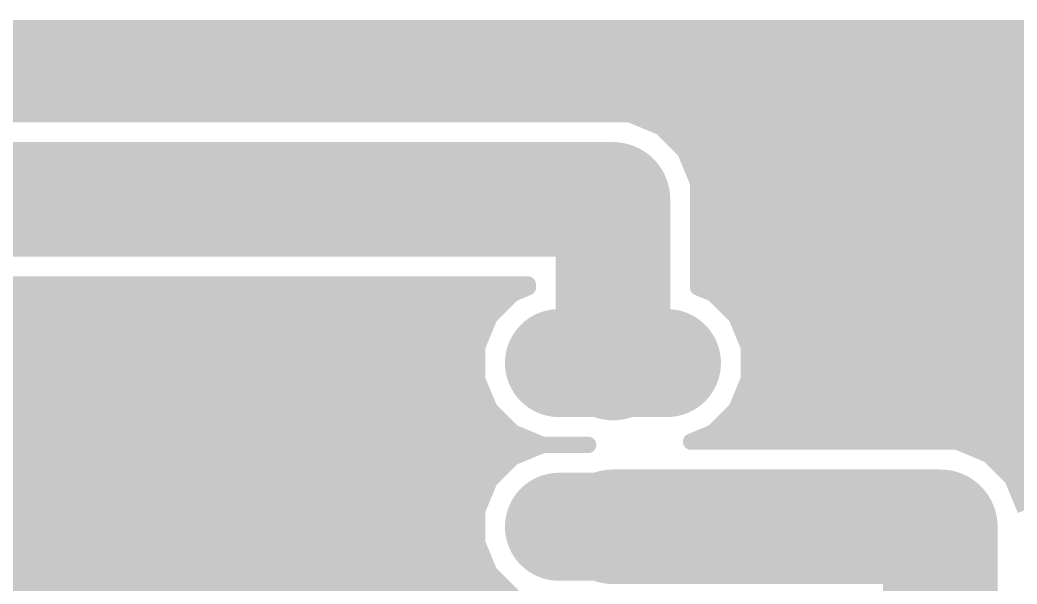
# Model space of a CAD drawing. Extents: x 1 to 53.3, y 1 to 25.6.
# Drawn here: x 13.66 to 29.13, y 16.89 to 25.64 of the extents above; entities that cross this region are included whole.
import ezdxf

# ---------------------------------------------------------------- set-up
doc = ezdxf.new("R2010")
doc.units = 0
doc.layers.add('16', color=174, linetype='CONTINUOUS')
doc.layers.add('17', color=94, linetype='CONTINUOUS')

# ---------------------------------------------------------------- blocks, each defined once
blk = doc.blocks.new('OCTAGONP')
at = {"const_width": 0.5}
blk.add_lwpolyline([(-0.25, -0.1036), (-0.25, 0.1036), (-0.1036, 0.25), (0.1036, 0.25), (0.25, 0.1036), (0.25, -0.1036), (0.1036, -0.25), (-0.1036, -0.25), (-0.25, -0.1036), (-0.25, 0.1036)], dxfattribs=at)
blk = doc.blocks.new('LONGP100')
at = {"const_width": 1}
blk.add_lwpolyline([(-0.5, 0), (0.5, 0)], dxfattribs=at)
at = {"const_width": 0.5}
for points in [[(-0.5, 0.25, 1), (-0.5, -0.25)], [(0.5, -0.25, 1), (0.5, 0.25)]]:
    blk.add_lwpolyline(points, format="xyb", dxfattribs=at)

msp = doc.modelspace()

# ---------------------------------------------------------------- linework, layer by layer
at = {"layer": '16'}
for points, const_width in [([(7.2005, 25.517), (47.4095, 25.517)], 0.254), ([(7.3826, 25.4), (47.2274, 25.4)], 0.254), ([(7.7778, 25.146), (46.8322, 25.146)], 0.254), ([(8.107, 24.892), (46.503, 24.892)], 0.254), ([(8.3271, 24.638), (46.2829, 24.638)], 0.254), ([(8.5472, 24.384), (46.0628, 24.384)], 0.254), ([(17.5173, 24.1808), (12.4373, 24.1808)], 0.254), ([(23.1227, 24.1808), (17.5173, 24.1808)], 0.254), ([(23.6082, 23.9797), (23.1227, 24.1808)], 0.254), ([(23.2454, 24.13), (45.8427, 24.13)], 0.254), ([(23.9797, 23.6082), (23.6082, 23.9797)], 0.254), ([(23.7119, 23.876), (45.6819, 23.876)], 0.254), ([(12.7, 22.86), (17.78, 22.86)], 1.778), ([(17.78, 22.86), (22.86, 22.86)], 1.778), ([(22.86, 22.86), (22.86, 20.32)], 1.778), ([(23.9659, 23.622), (45.5659, 23.622)], 0.254), ([(24.1808, 23.1227), (23.9797, 23.6082)], 0.254), ([(24.0792, 23.368), (45.4499, 23.368)], 0.254), ([(24.1808, 21.4947), (24.1808, 23.1227)], 0.254), ([(24.1808, 23.114), (45.3339, 23.114)], 0.254), ([(24.1808, 22.86), (45.2179, 22.86)], 0.254), ([(24.1808, 22.606), (45.1803, 22.606)], 0.254), ([(24.1808, 22.352), (39.5878, 22.352)], 0.254), ([(24.1808, 22.098), (38.6399, 22.098)], 0.254), ([(24.1808, 21.844), (38.1795, 21.844)], 0.254), ([(12.4373, 21.5392), (21.5392, 21.5392)], 0.254), ([(21.5392, 21.5392), (21.5392, 21.4947)], 0.254), ([(24.1808, 21.59), (37.7395, 21.59)], 0.254), ([(21.3024, 21.3967), (20.9451, 21.0394)], 0.254), ([(21.5392, 21.4947), (21.3024, 21.3967)], 0.254), ([(24.4176, 21.3967), (24.1808, 21.4947)], 0.254), ([(24.7749, 21.0394), (24.4176, 21.3967)], 0.254), ([(9.5393, 21.336), (21.2417, 21.336)], 0.254), ([(24.4782, 21.336), (37.4044, 21.336)], 0.254), ([(9.5028, 21.082), (20.9878, 21.082)], 0.254), ([(24.7322, 21.082), (37.1504, 21.082)], 0.254), ([(20.9451, 21.0394), (20.7518, 20.5726)], 0.254), ([(24.9682, 20.5726), (24.7749, 21.0394)], 0.254), ([(9.4662, 20.828), (20.8576, 20.828)], 0.254), ([(24.8624, 20.828), (36.8964, 20.828)], 0.254), ([(9.4297, 20.574), (20.7524, 20.574)], 0.254), ([(20.7518, 20.5726), (20.7518, 20.0674)], 0.254), ([(24.9676, 20.574), (36.6612, 20.574)], 0.254), ([(24.9682, 20.0674), (24.9682, 20.5726)], 0.254), ([(9.3921, 20.32), (20.7518, 20.32)], 0.254), ([(24.9682, 20.32), (36.5145, 20.32)], 0.254), ([(9.2761, 20.066), (20.7524, 20.066)], 0.254), ([(20.7518, 20.0674), (20.9451, 19.6006)], 0.254), ([(24.7749, 19.6006), (24.9682, 20.0674)], 0.254), ([(24.9676, 20.066), (36.3679, 20.066)], 0.254), ([(9.1601, 19.812), (20.8576, 19.812)], 0.254), ([(24.8624, 19.812), (36.2212, 19.812)], 0.254), ([(9.0441, 19.558), (20.9877, 19.558)], 0.254), ([(20.9451, 19.6006), (21.3024, 19.2433)], 0.254), ([(24.4176, 19.2433), (24.7749, 19.6006)], 0.254), ([(24.7323, 19.558), (36.0765, 19.558)], 0.254), ([(8.9281, 19.304), (21.2417, 19.304)], 0.254), ([(21.3024, 19.2433), (21.7692, 19.05)], 0.254), ([(24.0734, 19.1008), (24.4176, 19.2433)], 0.254), ([(24.4783, 19.304), (36.0085, 19.304)], 0.254), ([(28.2027, 19.1008), (24.0734, 19.1008)], 0.254), ([(28.6882, 18.8997), (28.2027, 19.1008)], 0.254), ([(8.7673, 19.05), (21.7692, 19.05)], 0.254), ([(21.7692, 19.05), (21.3024, 18.8567)], 0.254), ([(21.7692, 19.05), (22.4746, 19.05)], 0.254), ([(22.4746, 19.05), (21.7692, 19.05)], 0.254), ([(22.4746, 19.05), (22.4746, 19.05)], 0.254), ([(28.3254, 19.05), (35.9404, 19.05)], 0.254), ([(8.5472, 18.796), (21.2417, 18.796)], 0.254), ([(21.3024, 18.8567), (20.9451, 18.4994)], 0.254), ([(29.0597, 18.5282), (28.6882, 18.8997)], 0.254), ([(28.7919, 18.796), (35.8724, 18.796)], 0.254), ([(8.3271, 18.542), (20.9878, 18.542)], 0.254), ([(20.9451, 18.4994), (20.7518, 18.0326)], 0.254), ([(27.94, 17.78), (22.86, 17.78)], 1.778), ([(27.94, 12.7), (27.94, 17.78)], 1.778), ([(29.0459, 18.542), (35.8043, 18.542)], 0.254), ([(29.2608, 18.0427), (29.0597, 18.5282)], 0.254), ([(8.107, 18.288), (20.8576, 18.288)], 0.254), ([(29.1592, 18.288), (35.7632, 18.288)], 0.254), ([(7.7778, 18.034), (20.7524, 18.034)], 0.254), ([(20.7518, 18.0326), (20.7518, 17.5274)], 0.254), ([(7.3826, 17.78), (20.7518, 17.78)], 0.254), ([(6.9873, 17.526), (20.7524, 17.526)], 0.254), ([(20.7518, 17.5274), (20.9451, 17.0606)], 0.254), ([(6.1695, 17.272), (20.8576, 17.272)], 0.254), ([(20.9451, 17.0606), (21.3024, 16.7033)], 0.254), ([(1.143, 17.018), (20.9877, 17.018)], 0.254), ([(1.143, 16.764), (21.2417, 16.764)], 0.254)]:
    msp.add_lwpolyline(points, dxfattribs=dict(at, const_width=const_width))
for points, const_width in [([(17.5173, 24.2443, 1), (17.5173, 24.1173)], 0.127), ([(17.5173, 24.1173, 1), (17.5173, 24.2443)], 0.127), ([(23.147, 24.2395, 1), (23.0984, 24.1221)], 0.127), ([(23.1227, 24.1173, 1), (23.1227, 24.2443)], 0.127), ([(23.2454, 24.1935, 1), (23.2454, 24.0665)], 0.127), ([(23.6531, 24.0246, 1), (23.5633, 23.9348)], 0.127), ([(23.5839, 23.9211, 1), (23.6325, 24.0384)], 0.127), ([(23.7119, 23.9395, 1), (23.7119, 23.8125)], 0.127), ([(17.78, 23.3045, 1), (17.78, 22.4155)], 0.889), ([(17.78, 22.4155, 1), (17.78, 23.3045)], 0.889), ([(23.3045, 22.86, 1), (22.4155, 22.86)], 0.889), ([(22.86, 22.4155, 1), (22.86, 23.3045)], 0.889), ([(23.9659, 23.6855, 1), (23.9659, 23.5585)], 0.127), ([(24.0384, 23.6325, 1), (23.9211, 23.5839)], 0.127), ([(23.9348, 23.5633, 1), (24.0246, 23.6531)], 0.127), ([(24.0792, 23.4315, 1), (24.0792, 23.3045)], 0.127), ([(24.2443, 23.1227, 1), (24.1173, 23.1227)], 0.127), ([(24.1808, 23.1775, 1), (24.1808, 23.0505)], 0.127), ([(24.1221, 23.0984, 1), (24.2395, 23.147)], 0.127), ([(24.1808, 22.9235, 1), (24.1808, 22.7965)], 0.127), ([(24.1808, 22.6695, 1), (24.1808, 22.5425)], 0.127), ([(24.1808, 22.4155, 1), (24.1808, 22.2885)], 0.127), ([(24.1808, 22.1615, 1), (24.1808, 22.0345)], 0.127), ([(24.1808, 21.9075, 1), (24.1808, 21.7805)], 0.127), ([(21.6027, 21.5392, 1), (21.4757, 21.5392)], 0.127), ([(21.5392, 21.4757, 1), (21.5392, 21.6027)], 0.127), ([(24.1808, 21.6535, 1), (24.1808, 21.5265)], 0.127), ([(21.2781, 21.4553, 1), (21.3267, 21.338)], 0.127), ([(21.3473, 21.3517, 1), (21.2575, 21.4416)], 0.127), ([(21.4757, 21.4947, 1), (21.6027, 21.4947)], 0.127), ([(21.5635, 21.4361, 1), (21.5149, 21.5534)], 0.127), ([(24.2051, 21.5534, 1), (24.1565, 21.4361)], 0.127), ([(24.1173, 21.4947, 1), (24.2443, 21.4947)], 0.127), ([(24.4625, 21.4416, 1), (24.3727, 21.3517)], 0.127), ([(24.3933, 21.338, 1), (24.4419, 21.4553)], 0.127), ([(21.2417, 21.2725, 1), (21.2417, 21.3995)], 0.127), ([(24.4782, 21.3995, 1), (24.4782, 21.2725)], 0.127), ([(20.9878, 21.0185, 1), (20.9878, 21.1455)], 0.127), ([(24.7322, 21.1455, 1), (24.7322, 21.0185)], 0.127), ([(20.9002, 21.0843, 1), (20.99, 20.9945)], 0.127), ([(21.0038, 21.0151, 1), (20.8865, 21.0637)], 0.127), ([(24.8335, 21.0637, 1), (24.7162, 21.0151)], 0.127), ([(24.7299, 20.9945, 1), (24.8198, 21.0843)], 0.127), ([(20.8576, 20.7645, 1), (20.8576, 20.8915)], 0.127), ([(24.8624, 20.8915, 1), (24.8624, 20.7645)], 0.127), ([(22.4155, 20.32, 1), (23.3045, 20.32)], 0.889), ([(20.8153, 20.5726, 1), (20.6883, 20.5726)], 0.127), ([(20.6931, 20.5969, 1), (20.8105, 20.5483)], 0.127), ([(20.7524, 20.5105, 1), (20.7524, 20.6375)], 0.127), ([(24.9676, 20.6375, 1), (24.9676, 20.5105)], 0.127), ([(25.0317, 20.5726, 1), (24.9047, 20.5726)], 0.127), ([(24.9095, 20.5483, 1), (25.0269, 20.5969)], 0.127), ([(20.7518, 20.2565, 1), (20.7518, 20.3835)], 0.127), ([(24.9682, 20.3835, 1), (24.9682, 20.2565)], 0.127), ([(20.8105, 20.0917, 1), (20.6931, 20.0431)], 0.127), ([(20.6883, 20.0674, 1), (20.8153, 20.0674)], 0.127), ([(20.7524, 20.0025, 1), (20.7524, 20.1295)], 0.127), ([(24.9676, 20.1295, 1), (24.9676, 20.0025)], 0.127), ([(24.9047, 20.0674, 1), (25.0317, 20.0674)], 0.127), ([(25.0269, 20.0431, 1), (24.9095, 20.0917)], 0.127), ([(20.8576, 19.7485, 1), (20.8576, 19.8755)], 0.127), ([(24.8624, 19.8755, 1), (24.8624, 19.7485)], 0.127), ([(20.99, 19.6455, 1), (20.9002, 19.5557)], 0.127), ([(20.8865, 19.5763, 1), (21.0038, 19.6249)], 0.127), ([(20.9877, 19.4945, 1), (20.9877, 19.6215)], 0.127), ([(24.7323, 19.6215, 1), (24.7323, 19.4945)], 0.127), ([(24.7162, 19.6249, 1), (24.8335, 19.5763)], 0.127), ([(24.8198, 19.5557, 1), (24.7299, 19.6455)], 0.127), ([(21.3267, 19.302, 1), (21.2781, 19.1847)], 0.127), ([(21.2417, 19.2405, 1), (21.2417, 19.3675)], 0.127), ([(21.2575, 19.1984, 1), (21.3473, 19.2882)], 0.127), ([(24.3727, 19.2882, 1), (24.4625, 19.1984)], 0.127), ([(24.4419, 19.1847, 1), (24.3933, 19.302)], 0.127), ([(24.4783, 19.3675, 1), (24.4783, 19.2405)], 0.127), ([(24.0734, 19.1643, 1), (24.0734, 19.0373)], 0.127), ([(24.0491, 19.1595, 1), (24.0977, 19.0421)], 0.127), ([(28.227, 19.1595, 1), (28.1784, 19.0421)], 0.127), ([(28.2027, 19.0373, 1), (28.2027, 19.1643)], 0.127), ([(21.7692, 19.1135, 1), (21.7692, 18.9865)], 0.127), ([(21.7692, 19.1135, 1), (21.7692, 18.9865)], 0.127), ([(21.7935, 18.9913, 1), (21.7449, 19.1087)], 0.127), ([(21.7449, 18.9913, 1), (21.7935, 19.1087)], 0.127), ([(21.7692, 18.9865, 1), (21.7692, 19.1135)], 0.127), ([(22.503, 19.1068, 1), (22.4462, 18.9932)], 0.127), ([(22.4462, 18.9932, 1), (22.503, 19.1068)], 0.127), ([(22.4746, 18.9865, 1), (22.4746, 19.1135)], 0.127), ([(22.4746, 18.9865, 1), (22.4746, 19.1135)], 0.127), ([(28.3254, 19.1135, 1), (28.3254, 18.9865)], 0.127), ([(21.2781, 18.9153, 1), (21.3267, 18.798)], 0.127), ([(21.2417, 18.7325, 1), (21.2417, 18.8595)], 0.127), ([(21.3473, 18.8117, 1), (21.2575, 18.9016)], 0.127), ([(28.7331, 18.9446, 1), (28.6433, 18.8548)], 0.127), ([(28.6639, 18.8411, 1), (28.7125, 18.9584)], 0.127), ([(28.7919, 18.8595, 1), (28.7919, 18.7325)], 0.127), ([(20.9002, 18.5443, 1), (20.99, 18.4545)], 0.127), ([(21.0038, 18.4751, 1), (20.8865, 18.5237)], 0.127), ([(20.9878, 18.4785, 1), (20.9878, 18.6055)], 0.127), ([(22.86, 18.2245, 1), (22.86, 17.3355)], 0.889), ([(28.3845, 17.78, 1), (27.4955, 17.78)], 0.889), ([(27.94, 17.3355, 1), (27.94, 18.2245)], 0.889), ([(29.0459, 18.6055, 1), (29.0459, 18.4785)], 0.127), ([(29.1184, 18.5525, 1), (29.0011, 18.5039)], 0.127), ([(29.0148, 18.4833, 1), (29.1046, 18.5731)], 0.127), ([(20.8576, 18.2245, 1), (20.8576, 18.3515)], 0.127), ([(29.1592, 18.3515, 1), (29.1592, 18.2245)], 0.127), ([(20.8153, 18.0326, 1), (20.6883, 18.0326)], 0.127), ([(20.6931, 18.0569, 1), (20.8105, 18.0083)], 0.127), ([(20.7524, 17.9705, 1), (20.7524, 18.0975)], 0.127), ([(20.7518, 17.7165, 1), (20.7518, 17.8435)], 0.127), ([(20.8105, 17.5517, 1), (20.6931, 17.5031)], 0.127), ([(20.7524, 17.4625, 1), (20.7524, 17.5895)], 0.127), ([(20.6883, 17.5274, 1), (20.8153, 17.5274)], 0.127), ([(20.8576, 17.2085, 1), (20.8576, 17.3355)], 0.127), ([(20.99, 17.1055, 1), (20.9002, 17.0157)], 0.127), ([(20.8865, 17.0363, 1), (21.0038, 17.0849)], 0.127), ([(20.9877, 16.9545, 1), (20.9877, 17.0815)], 0.127), ([(21.2417, 16.7005, 1), (21.2417, 16.8275)], 0.127)]:
    msp.add_lwpolyline(points, format="xyb", dxfattribs=dict(at, const_width=const_width))

# ---------------------------------------------------------------- block references
at = {"layer": '17', "xscale": 1.3208, "yscale": 1.3208, "rotation": 90}
msp.add_blockref('OCTAGONP', (17.78, 22.86), dxfattribs=at)
at = {"layer": '17', "xscale": 1.6764, "yscale": 1.6764}
for p in [(22.86, 20.32), (22.86, 17.78)]:
    msp.add_blockref('LONGP100', p, dxfattribs=at)

doc.saveas('drawing.dxf')
